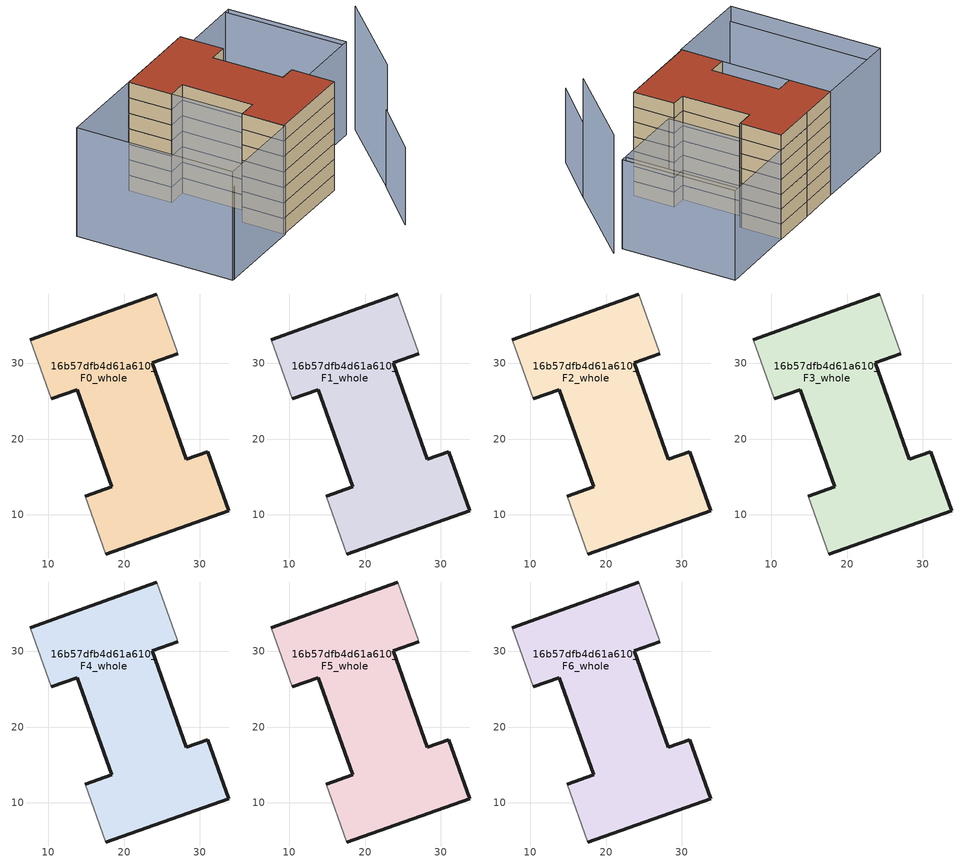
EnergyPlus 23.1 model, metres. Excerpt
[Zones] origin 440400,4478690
16b57dfb4d61a610_F0_whole
 floor ground (EU_floor_Construction): 24.33,39.13 27,31.51 27.11,31.25 23.72,30.06 28.23,17.31 31.04,18.29 33.81,10.54 17.6,4.83 14.91,12.48 18.35,13.67 13.83,26.52 10.38,25.31 7.64,33.13 15.7,36.03 z0
 wall outside (EU_wall_Construction): 10.38,25.31 13.83,26.52 18.35,13.67 14.91,12.48 / 17.6,4.83 33.81,10.54 31.04,18.29 28.23,17.31 23.72,30.06 27.11,31.25 / 24.33,39.13 15.7,36.03 7.64,33.13 z0:3
 wall adiabatic (EU_wall_Construction): 7.64,33.13 10.38,25.31 / 14.91,12.48 17.6,4.83 / 27.11,31.25 27,31.51 24.33,39.13 z0:3
16b57dfb4d61a610_F1_whole
 floor to 16b57dfb4d61a610_F0_whole (EU_floor_Construction): 24.33,39.13 27,31.51 27.11,31.25 23.72,30.06 28.23,17.31 31.04,18.29 33.81,10.54 17.6,4.83 14.91,12.48 18.35,13.67 13.83,26.52 10.38,25.31 7.64,33.13 15.7,36.03 z3
 wall outside (EU_wall_Construction): 10.38,25.31 13.83,26.52 18.35,13.67 14.91,12.48 / 17.6,4.83 33.81,10.54 31.04,18.29 28.23,17.31 23.72,30.06 27.11,31.25 / 24.33,39.13 15.7,36.03 7.64,33.13 z3:6
 wall adiabatic (EU_wall_Construction): 7.64,33.13 10.38,25.31 / 14.91,12.48 17.6,4.83 / 27.11,31.25 27,31.51 24.33,39.13 z3:6
16b57dfb4d61a610_F2_whole
 floor to 16b57dfb4d61a610_F1_whole (EU_floor_Construction): 24.33,39.13 27,31.51 27.11,31.25 23.72,30.06 28.23,17.31 31.04,18.29 33.81,10.54 17.6,4.83 14.91,12.48 18.35,13.67 13.83,26.52 10.38,25.31 7.64,33.13 15.7,36.03 z6
 wall outside (EU_wall_Construction): 10.38,25.31 13.83,26.52 18.35,13.67 14.91,12.48 / 17.6,4.83 33.81,10.54 31.04,18.29 28.23,17.31 23.72,30.06 27.11,31.25 / 24.33,39.13 15.7,36.03 7.64,33.13 z6:9
 wall adiabatic (EU_wall_Construction): 7.64,33.13 10.38,25.31 / 14.91,12.48 17.6,4.83 / 27.11,31.25 27,31.51 24.33,39.13 z6:9
16b57dfb4d61a610_F3_whole
 floor to 16b57dfb4d61a610_F2_whole (EU_floor_Construction): 24.33,39.13 27,31.51 27.11,31.25 23.72,30.06 28.23,17.31 31.04,18.29 33.81,10.54 17.6,4.83 14.91,12.48 18.35,13.67 13.83,26.52 10.38,25.31 7.64,33.13 15.7,36.03 z9
 wall outside (EU_wall_Construction): 10.38,25.31 13.83,26.52 18.35,13.67 14.91,12.48 / 17.6,4.83 33.81,10.54 31.04,18.29 28.23,17.31 23.72,30.06 27.11,31.25 / 24.33,39.13 15.7,36.03 7.64,33.13 z9:12
 wall adiabatic (EU_wall_Construction): 7.64,33.13 10.38,25.31 / 14.91,12.48 17.6,4.83 / 27.11,31.25 27,31.51 24.33,39.13 z9:12
16b57dfb4d61a610_F4_whole
 floor to 16b57dfb4d61a610_F3_whole (EU_floor_Construction): 24.33,39.13 27,31.51 27.11,31.25 23.72,30.06 28.23,17.31 31.04,18.29 33.81,10.54 17.6,4.83 14.91,12.48 18.35,13.67 13.83,26.52 10.38,25.31 7.64,33.13 15.7,36.03 z12
 wall outside (EU_wall_Construction): 10.38,25.31 13.83,26.52 18.35,13.67 14.91,12.48 / 17.6,4.83 33.81,10.54 31.04,18.29 28.23,17.31 23.72,30.06 27.11,31.25 / 24.33,39.13 15.7,36.03 7.64,33.13 z12:15
 wall adiabatic (EU_wall_Construction): 7.64,33.13 10.38,25.31 / 14.91,12.48 17.6,4.83 / 27.11,31.25 27,31.51 24.33,39.13 z12:15
16b57dfb4d61a610_F5_whole
 floor to 16b57dfb4d61a610_F4_whole (EU_floor_Construction): 24.33,39.13 27,31.51 27.11,31.25 23.72,30.06 28.23,17.31 31.04,18.29 33.81,10.54 17.6,4.83 14.91,12.48 18.35,13.67 13.83,26.52 10.38,25.31 7.64,33.13 15.7,36.03 z15
 wall outside (EU_wall_Construction): 10.38,25.31 13.83,26.52 18.35,13.67 14.91,12.48 / 17.6,4.83 33.81,10.54 31.04,18.29 28.23,17.31 23.72,30.06 27.11,31.25 / 24.33,39.13 15.7,36.03 7.64,33.13 z15:18
 wall adiabatic (EU_wall_Construction): 7.64,33.13 10.38,25.31 / 14.91,12.48 17.6,4.83 / 27.11,31.25 27,31.51 24.33,39.13 z15:18
16b57dfb4d61a610_F6_whole
 floor to 16b57dfb4d61a610_F5_whole (EU_floor_Construction): 24.33,39.13 27,31.51 27.11,31.25 23.72,30.06 28.23,17.31 31.04,18.29 33.81,10.54 17.6,4.83 14.91,12.48 18.35,13.67 13.83,26.52 10.38,25.31 7.64,33.13 15.7,36.03 z18
 wall outside (EU_wall_Construction): 10.38,25.31 13.83,26.52 18.35,13.67 14.91,12.48 / 17.6,4.83 33.81,10.54 31.04,18.29 28.23,17.31 23.72,30.06 27.11,31.25 / 24.33,39.13 15.7,36.03 7.64,33.13 z18:21
 wall adiabatic (EU_wall_Construction): 7.64,33.13 10.38,25.31 / 14.91,12.48 17.6,4.83 / 27.11,31.25 27,31.51 24.33,39.13 z18:21
 roof outside (EU_roof_Construction): 33.81,10.54 31.04,18.29 28.23,17.31 23.72,30.06 27.11,31.25 27,31.51 24.33,39.13 15.7,36.03 7.64,33.13 10.38,25.31 13.83,26.52 18.35,13.67 14.91,12.48 17.6,4.83 z21
shading: 35.09,-6.2 40.99,5.49 z0:15; 40.87,5.14 49.89,23.66 z0:24; -8.95,27.18 1.18,-1.25 / 46.53,23.11 38.92,44.4 / 24.26,39.11 39.98,44.78 / 39.98,44.78 47.68,23.43 / 47.68,23.43 31.96,17.76 / 31.96,17.76 24.26,39.11 z0:18; 7.64,33.13 17.69,4.6 / 17.69,4.6 0.9,-1.31 / 0.9,-1.31 -9.15,27.21 / -9.15,27.21 7.64,33.13 z0:21
[Building]
EU S2 Campaign: North Axis=0; Terrain=City; Solar Distribution=FullExterior
[Site:Location]
Madrid: Latitude=40.5; Longitude=-3.5; Time Zone=1; Elevation=609
[SizingPeriod:WeatherFileDays]
AnnualSizingPeriod: Begin Month=1; Begin Day of Month=1; End Month=12; End Day of Month=31; Day of Week for Start Day=Monday; Use Weather File Daylight Saving Period=No; Use Weather File Rain and Snow Indicators=No
[MATERIAL]
EU_InternalMass_Material: Roughness=MediumRough; Thickness=0.1; Conductivity=1; Density=1800; Specific Heat=900; Thermal Absorptance=0.9; Solar Absorptance=0.7; Visible Absorptance=0.7
[MATERIAL:NOMASS] Roughness=MediumRough; Thermal Absorptance=0.9; Solar Absorptance=0.7; Visible Absorptance=0.7
Name | Thermal Resistance
EU_wall_NoMass | 0.609216
EU_roof_NoMass | 0.513268
EU_floor_NoMass | 0.568163
[CONSTRUCTION]
EU_wall_Construction: EU_wall_NoMass
EU_roof_Construction: EU_roof_NoMass
EU_floor_Construction: EU_floor_NoMass
EU_InternalMass_Construction: EU_InternalMass_Material
[ZONE] Type=1; Multiplier=1; Ceiling Height=autocalculate; Volume=1291.24; Floor Area=autocalculate; Part of Total Floor Area=Yes
16b57dfb4d61a610_F0_whole; 16b57dfb4d61a610_F1_whole; 16b57dfb4d61a610_F2_whole; 16b57dfb4d61a610_F3_whole; 16b57dfb4d61a610_F4_whole; 16b57dfb4d61a610_F5_whole; 16b57dfb4d61a610_F6_whole
[INTERNALMASS] Construction=EU_InternalMass_Construction; Surface Area=430.412
Name | Zone or ZoneList
16b57dfb4d61a610_F0_whole_EU_InternalMass | 16b57dfb4d61a610_F0_whole
16b57dfb4d61a610_F1_whole_EU_InternalMass | 16b57dfb4d61a610_F1_whole
16b57dfb4d61a610_F2_whole_EU_InternalMass | 16b57dfb4d61a610_F2_whole
16b57dfb4d61a610_F3_whole_EU_InternalMass | 16b57dfb4d61a610_F3_whole
16b57dfb4d61a610_F4_whole_EU_InternalMass | 16b57dfb4d61a610_F4_whole
16b57dfb4d61a610_F5_whole_EU_InternalMass | 16b57dfb4d61a610_F5_whole
16b57dfb4d61a610_F6_whole_EU_InternalMass | 16b57dfb4d61a610_F6_whole
[OTHEREQUIPMENT] Fuel Type=Electricity; Design Level Calculation Method=Watts/Area; Power per Zone Floor Area=1; Fraction Latent=0; Fraction Radiant=0; Fraction Lost=0; Carbon Dioxide Generation Rate=0; EndUse Subcategory=EU_Step8_InternalGains
Name | Zone or ZoneList or Space or SpaceList | Schedule
EU_Step8_InternalGain_16b57dfb4d61a610_F0_whole_f000 | 16b57dfb4d61a610_F0_whole | EU_Step8_GainSchedule_16b57dfb4d61a610_F0_whole_f000
EU_Step8_InternalGain_16b57dfb4d61a610_F1_whole_f000 | 16b57dfb4d61a610_F1_whole | EU_Step8_GainSchedule_16b57dfb4d61a610_F1_whole_f000
EU_Step8_InternalGain_16b57dfb4d61a610_F2_whole_f000 | 16b57dfb4d61a610_F2_whole | EU_Step8_GainSchedule_16b57dfb4d61a610_F2_whole_f000
EU_Step8_InternalGain_16b57dfb4d61a610_F3_whole_f000 | 16b57dfb4d61a610_F3_whole | EU_Step8_GainSchedule_16b57dfb4d61a610_F3_whole_f000
EU_Step8_InternalGain_16b57dfb4d61a610_F4_whole_f000 | 16b57dfb4d61a610_F4_whole | EU_Step8_GainSchedule_16b57dfb4d61a610_F4_whole_f000
EU_Step8_InternalGain_16b57dfb4d61a610_F5_whole_f000 | 16b57dfb4d61a610_F5_whole | EU_Step8_GainSchedule_16b57dfb4d61a610_F5_whole_f000
EU_Step8_InternalGain_16b57dfb4d61a610_F6_whole_f000 | 16b57dfb4d61a610_F6_whole | EU_Step8_GainSchedule_16b57dfb4d61a610_F6_whole_f000
[ZONEVENTILATION:DESIGNFLOWRATE] Schedule=EU_AlwaysOn; Design Flow Rate Calculation Method=AirChanges/Hour; Air Changes per Hour=0.752966; Ventilation Type=Natural; Fan Pressure Rise=0; Fan Total Efficiency=1; Constant Term Coefficient=1; Temperature Term Coefficient=0; Velocity Term Coefficient=0; Velocity Squared Term Coefficient=0; Minimum Indoor Temperature=-100; Maximum Indoor Temperature=100; Delta Temperature=-100; Minimum Outdoor Temperature=-100; Maximum Outdoor Temperature=100; Maximum Wind Speed=40
Name | Zone or ZoneList or Space or SpaceList
EU_ConstantAir_16b57dfb4d61a610_F0_whole | 16b57dfb4d61a610_F0_whole
EU_ConstantAir_16b57dfb4d61a610_F1_whole | 16b57dfb4d61a610_F1_whole
EU_ConstantAir_16b57dfb4d61a610_F2_whole | 16b57dfb4d61a610_F2_whole
EU_ConstantAir_16b57dfb4d61a610_F3_whole | 16b57dfb4d61a610_F3_whole
EU_ConstantAir_16b57dfb4d61a610_F4_whole | 16b57dfb4d61a610_F4_whole
EU_ConstantAir_16b57dfb4d61a610_F5_whole | 16b57dfb4d61a610_F5_whole
EU_ConstantAir_16b57dfb4d61a610_F6_whole | 16b57dfb4d61a610_F6_whole
[HVACTEMPLATE:THERMOSTAT] Constant Heating Setpoint=20; Constant Cooling Setpoint=50
EU_HeatOnly_16b57dfb4d61a610_F0_whole; EU_HeatOnly_16b57dfb4d61a610_F1_whole; EU_HeatOnly_16b57dfb4d61a610_F2_whole; EU_HeatOnly_16b57dfb4d61a610_F3_whole; EU_HeatOnly_16b57dfb4d61a610_F4_whole; EU_HeatOnly_16b57dfb4d61a610_F5_whole; EU_HeatOnly_16b57dfb4d61a610_F6_whole
[HVACTEMPLATE:ZONE:IDEALLOADSAIRSYSTEM] System Availability Schedule=EU_AlwaysOn; Maximum Heating Supply Air Temperature=50; Minimum Cooling Supply Air Temperature=13; Maximum Heating Supply Air Humidity Ratio=0.0156; Minimum Cooling Supply Air Humidity Ratio=0.0077; Heating Limit=NoLimit; Cooling Limit=NoLimit; Heating Availability Schedule=EU_AlwaysOn; Cooling Availability Schedule=EU_CoolingOff; Dehumidification Control Type=ConstantSensibleHeatRatio; Cooling Sensible Heat Ratio=0.7; Dehumidification Setpoint=60; Humidification Control Type=None; Humidification Setpoint=30; Outdoor Air Method=None; Outdoor Air Flow Rate per Person=0.00944; Outdoor Air Flow Rate per Zone Floor Area=0; Outdoor Air Flow Rate per Zone=0; Demand Controlled Ventilation Type=None; Outdoor Air Economizer Type=NoEconomizer; Heat Recovery Type=None; Sensible Heat Recovery Effectiveness=0.7; Latent Heat Recovery Effectiveness=0.65
Name | Template Thermostat
16b57dfb4d61a610_F0_whole | EU_HeatOnly_16b57dfb4d61a610_F0_whole
16b57dfb4d61a610_F1_whole | EU_HeatOnly_16b57dfb4d61a610_F1_whole
16b57dfb4d61a610_F2_whole | EU_HeatOnly_16b57dfb4d61a610_F2_whole
16b57dfb4d61a610_F3_whole | EU_HeatOnly_16b57dfb4d61a610_F3_whole
16b57dfb4d61a610_F4_whole | EU_HeatOnly_16b57dfb4d61a610_F4_whole
16b57dfb4d61a610_F5_whole | EU_HeatOnly_16b57dfb4d61a610_F5_whole
16b57dfb4d61a610_F6_whole | EU_HeatOnly_16b57dfb4d61a610_F6_whole
[SIZING:ZONE] Zone Cooling Design Supply Air Temperature Input Method=SupplyAirTemperature; Zone Cooling Design Supply Air Temperature=13; Zone Heating Design Supply Air Temperature Input Method=SupplyAirTemperature; Zone Heating Design Supply Air Temperature=50; Zone Cooling Design Supply Air Humidity Ratio=0.008; Zone Heating Design Supply Air Humidity Ratio=0.008; Cooling Design Air Flow Method=DesignDay; Cooling Design Air Flow Rate=0; Cooling Minimum Air Flow per Zone Floor Area=0.000762; Cooling Minimum Air Flow=0; Cooling Minimum Air Flow Fraction=0.2; Heating Design Air Flow Method=DesignDay; Heating Design Air Flow Rate=0; Heating Maximum Air Flow per Zone Floor Area=0.002032; Heating Maximum Air Flow=0.141576; Heating Maximum Air Flow Fraction=0.3; Account for Dedicated Outdoor Air System=No; Dedicated Outdoor Air System Control Strategy=NeutralSupplyAir; Dedicated Outdoor Air Low Setpoint Temperature for Design=autosize; Dedicated Outdoor Air High Setpoint Temperature for Design=autosize; Zone Load Sizing Method=Sensible Load Only No Latent Load; Zone Latent Cooling Design Supply Air Humidity Ratio Input Method=HumidityRatioDifference; Zone Cooling Design Supply Air Humidity Ratio Difference=0.005; Zone Latent Heating Design Supply Air Humidity Ratio Input Method=HumidityRatioDifference; Zone Humidification Design Supply Air Humidity Ratio Difference=0.005
16b57dfb4d61a610_F0_whole; 16b57dfb4d61a610_F1_whole; 16b57dfb4d61a610_F2_whole; 16b57dfb4d61a610_F3_whole; 16b57dfb4d61a610_F4_whole; 16b57dfb4d61a610_F5_whole; 16b57dfb4d61a610_F6_whole
[SCHEDULE:CONSTANT]
Name | Hourly Value
EU_AlwaysOn | 1
EU_CoolingOff | 0
[SCHEDULE:FILE] Column Number=1; Rows to Skip at Top=0; Number of Hours of Data=8760; Column Separator=Comma; Interpolate to Timestep=No; Minutes per Item=60; Adjust Schedule for Daylight Savings=Yes
Name | File
EU_Step8_GainSchedule_16b57dfb4d61a610_F0_whole_f000 | ../../schedules/16b57dfb4d61a610/16b57dfb4d61a610_F0_whole_f000_gain.csv
EU_Step8_GainSchedule_16b57dfb4d61a610_F1_whole_f000 | ../../schedules/16b57dfb4d61a610/16b57dfb4d61a610_F1_whole_f000_gain.csv
EU_Step8_GainSchedule_16b57dfb4d61a610_F2_whole_f000 | ../../schedules/16b57dfb4d61a610/16b57dfb4d61a610_F2_whole_f000_gain.csv
EU_Step8_GainSchedule_16b57dfb4d61a610_F3_whole_f000 | ../../schedules/16b57dfb4d61a610/16b57dfb4d61a610_F3_whole_f000_gain.csv
EU_Step8_GainSchedule_16b57dfb4d61a610_F4_whole_f000 | ../../schedules/16b57dfb4d61a610/16b57dfb4d61a610_F4_whole_f000_gain.csv
EU_Step8_GainSchedule_16b57dfb4d61a610_F5_whole_f000 | ../../schedules/16b57dfb4d61a610/16b57dfb4d61a610_F5_whole_f000_gain.csv
EU_Step8_GainSchedule_16b57dfb4d61a610_F6_whole_f000 | ../../schedules/16b57dfb4d61a610/16b57dfb4d61a610_F6_whole_f000_gain.csv
